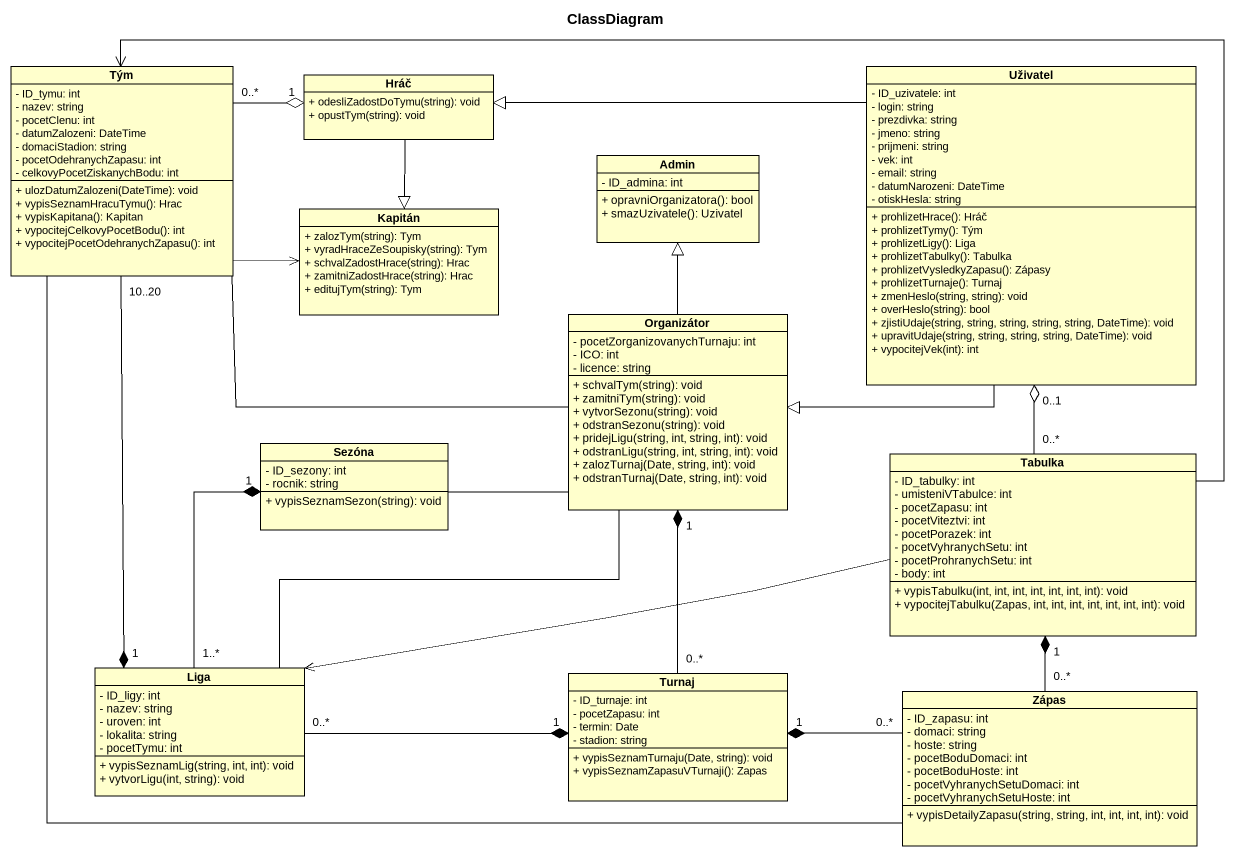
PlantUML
@startuml
title ClassDiagram
hide circle
hide empty members
skinparam classAttributeIconSize 0
class Tým {
  - ID_tymu: int
  - nazev: string
  - pocetClenu: int
  - datumZalozeni: DateTime
  - domaciStadion: string
  - pocetOdehranychZapasu: int
  - celkovyPocetZiskanychBodu: int
  + ulozDatumZalozeni(DateTime): void
  + vypisSeznamHracuTymu(): Hrac
  + vypisKapitana(): Kapitan
  + vypocitejCelkovyPocetBodu(): int
  + vypocitejPocetOdehranychZapasu(): int
}
class Hráč {
  + odesliZadostDoTymu(string): void
  + opustTym(string): void
}
class Uživatel {
  - ID_uzivatele: int
  - login: string
  - prezdivka: string
  - jmeno: string
  - prijmeni: string
  - vek: int
  - email: string
  - datumNarozeni: DateTime
  - otiskHesla: string
  + prohlizetHrace(): Hráč
  + prohlizetTymy(): Tým
  + prohlizetLigy(): Liga
  + prohlizetTabulky(): Tabulka
  + prohlizetVysledkyZapasu(): Zápasy
  + prohlizetTurnaje(): Turnaj
  + zmenHeslo(string, string): void
  + overHeslo(string): bool
  + zjistiUdaje(string, string, string, string, string, DateTime): void
  + upravitUdaje(string, string, string, string, DateTime): void
  + vypocitejVek(int): int
}
class Admin {
  - ID_admina: int
  + opravniOrganizatora(): bool
  + smazUzivatele(): Uzivatel
}
class Kapitán {
  + zalozTym(string): Tym
  + vyradHraceZeSoupisky(string): Tym
  + schvalZadostHrace(string): Hrac
  + zamitniZadostHrace(string): Hrac
  + editujTym(string): Tym
}
class Organizátor {
  - pocetZorganizovanychTurnaju: int
  - ICO: int
  - licence: string
  + schvalTym(string): void
  + zamitniTym(string): void
  + vytvorSezonu(string): void
  + odstranSezonu(string): void
  + pridejLigu(string, int, string, int): void
  + odstranLigu(string, int, string, int): void
  + zalozTurnaj(Date, string, int): void
  + odstranTurnaj(Date, string, int): void
}
class Sezóna {
  - ID_sezony: int
  - rocnik: string
  + vypisSeznamSezon(string): void
}
class Tabulka {
  - ID_tabulky: int
  - umisteniVTabulce: int
  - pocetZapasu: int
  - pocetViteztvi: int
  - pocetPorazek: int
  - pocetVyhranychSetu: int
  - pocetProhranychSetu: int
  - body: int
  + vypisTabulku(int, int, int, int, int, int, int): void
  + vypocitejTabulku(Zapas, int, int, int, int, int, int, int): void
}
class Liga {
  - ID_ligy: int
  - nazev: string
  - uroven: int
  - lokalita: string
  - pocetTymu: int
  + vypisSeznamLig(string, int, int): void
  + vytvorLigu(int, string): void
}
class Turnaj {
  - ID_turnaje: int
  - pocetZapasu: int
  - termin: Date
  - stadion: string
  + vypisSeznamTurnaju(Date, string): void
  + vypisSeznamZapasuVTurnaji(): Zapas
}
class Zápas {
  - ID_zapasu: int
  - domaci: string
  - hoste: string
  - pocetBoduDomaci: int
  - pocetBoduHoste: int
  - pocetVyhranychSetuDomaci: int
  - pocetVyhranychSetuHoste: int
  + vypisDetailyZapasu(string, string, int, int, int, int): void
}
Tým "0..*" -right-o "1" Hráč
Tým -right-> Kapitán
Tým <-right- Tabulka
Tým "10..20" --* "1" Liga
Hráč --|> Kapitán
Uživatel -left-|> Hráč
Uživatel -left-|> Organizátor
Organizátor -left- Tým
Organizátor -up-|> Admin
Organizátor -left- Sezóna
Organizátor -- Liga
Tabulka "0..*" -up-o "0..1" Uživatel
Liga "1..*" -up-* "1" Sezóna
Liga <-right- Tabulka
Liga "0..*" -right-* "1" Turnaj
Turnaj "0..*" -up-* "1" Organizátor
Zápas -up- Tým
Zápas "0..*" -up-* "1" Tabulka
Zápas "0..*" -left-* "1" Turnaj
@enduml
